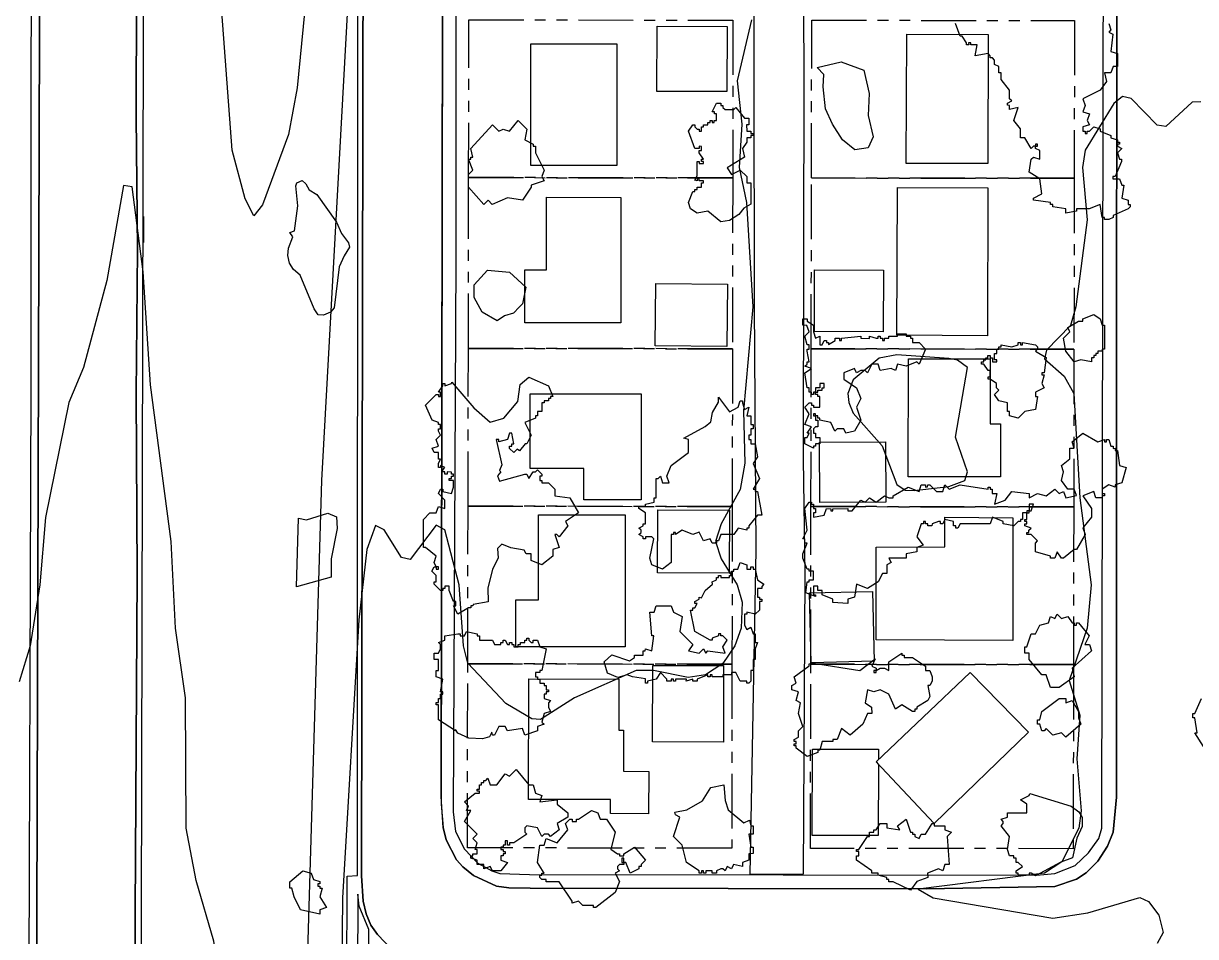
# Model space of a CAD drawing. Header units: metres. Extents: x -550 to 550, y -500 to 950.
# Drawn here: x 142.2 to 278.2, y -99.9 to 6 of the extents above; entities that cross this region are included whole.
import ezdxf

# ---------------------------------------------------------------- set-up
doc = ezdxf.new("R2010")
doc.units = ezdxf.units.M
doc.header["$LTSCALE"] = 2
doc.linetypes.add('PHANTOM', pattern=[6.35, 3.175, -0.635, 0.635, -0.635, 0.635, -0.635])
for name, color, linetype in [('SITE-BLDG-EXIST', 7, 'CONTINUOUS'), ('SITE-PROPERTY', 7, 'PHANTOM'), ('SITE-ROAD-CURB', 7, 'CONTINUOUS'), ('SITE-ROAD-GRAVEL', 32, 'CONTINUOUS'), ('SITE-ROAD-PAVED', 7, 'CONTINUOUS'), ('SITE-TREE-CANOPY', 94, 'CONTINUOUS'), ('TOPO-CONTOUR-MAJOR', 8, 'CONTINUOUS'), ('TOPO-CONTOUR-MINOR', 9, 'CONTINUOUS')]:
    doc.layers.add(name, color=color, linetype=linetype)

msp = doc.modelspace()

# ---------------------------------------------------------------- linework, layer by layer
at = {"layer": 'SITE-BLDG-EXIST'}
for points in [[(215.71, 5.62), (223.83, 5.59), (223.81, -1.95), (215.68, -1.93)], [(254.06, -10.3), (244.61, -10.27), (244.66, 4.7), (254.11, 4.67)], [(201.06, -10.52), (201.06, 3.6), (211.04, 3.6), (211.04, -10.52)], [(254.02, -30.24), (243.52, -30.2), (243.58, -13.05), (254.08, -13.09)], [(211.49, -28.77), (200.38, -28.77), (200.38, -22.6), (202.87, -22.6), (202.88, -14.2), (211.5, -14.21)], [(233.97, -22.62), (241.96, -22.64), (241.94, -29.79), (233.95, -29.77)], [(215.55, -24.2), (223.87, -24.28), (223.79, -31.5), (215.48, -31.41)], [(244.85, -46.6), (244.87, -32.91), (254.35, -32.92), (254.34, -40.45), (255.55, -40.45), (255.54, -46.62)], [(213.86, -36.97), (213.85, -49.25), (207.22, -49.25), (207.22, -45.64), (200.97, -45.63), (200.97, -36.97)], [(234.59, -49.58), (234.53, -42.6), (242.19, -42.54), (242.23, -49.52)], [(199.31, -66.31), (199.31, -60.87), (201.96, -60.87), (201.97, -50.99), (211.99, -50.99), (211.99, -66.32)], [(215.77, -57.74), (215.8, -50.44), (224.09, -50.46), (224.08, -57.77)], [(256.96, -51.35), (256.98, -65.58), (241.11, -65.51), (241.11, -54.74), (249.09, -54.72), (249.09, -51.29)], [(240.89, -67.97), (233.59, -68.16), (233.39, -60.06), (240.68, -59.88)], [(215.17, -77.34), (215.2, -68.46), (223.42, -68.48), (223.4, -77.35)], [(241.1, -79.63), (252.03, -69.3), (258.77, -76.22), (247.86, -86.8)], [(200.8, -84), (200.84, -70.03), (211.28, -70.04), (211.28, -75.95), (211.81, -75.95), (211.81, -80.71), (214.76, -80.75), (214.71, -85.67), (210.29, -85.62), (210.31, -84.01)], [(233.69, -88.17), (233.73, -78.17), (241.38, -78.19), (241.38, -79.37), (241.1, -79.63), (241.38, -79.94), (241.35, -88.19)]]:
    msp.add_lwpolyline(points, close=True, dxfattribs=at)
at = {"layer": 'SITE-PROPERTY'}
for points in [[(224.48, -11.96), (193.85, -11.91), (193.89, 6.38), (224.5, 6.33)], [(264.09, -12), (233.61, -11.96), (233.65, 6.33), (264.12, 6.29)], [(224.45, -31.76), (193.82, -31.71), (193.85, -11.91), (224.48, -11.96)], [(264.06, -31.81), (233.59, -31.76), (233.61, -11.96), (264.09, -12)], [(224.42, -50.05), (193.78, -50), (193.82, -31.71), (224.45, -31.76)], [(264.03, -50.09), (233.56, -50.05), (233.59, -31.76), (264.06, -31.81)], [(224.39, -68.32), (193.75, -68.27), (193.78, -50), (224.42, -50.05)], [(264.01, -68.37), (233.54, -68.33), (233.56, -50.05), (264.03, -50.09)], [(224.36, -89.66), (193.71, -89.61), (193.75, -68.27), (224.39, -68.32)], [(263.97, -89.71), (233.5, -89.67), (233.54, -68.33), (264.01, -68.37)]]:
    msp.add_lwpolyline(points, close=True, dxfattribs=at)
at = {"layer": 'SITE-ROAD-CURB'}
for points in [[(269.2, 80.07), (269.03, 57.28), (269, -83.74), (268.61, -87.8), (267.96, -89.41), (266.82, -91.15), (265.49, -92.51), (264.36, -93.25), (261.83, -94.11), (246.9, -94.37), (200.97, -94.29), (198.53, -94.25), (197.08, -94.06), (194.4, -92.8), (193.16, -91.8), (192.44, -91), (191.24, -88.67), (190.88, -87.26), (190.67, -83.64), (190.9, 54.11), (191.45, 200.08)], [(181.92, 193.55), (181.44, -92.86), (181.6, -95.79), (181.98, -97.25), (182.51, -98.58), (183.26, -99.64), (184.98, -101.45), (186.2, -102.32), (187.91, -102.98), (189.91, -103.47), (259.1, -103.58), (263.27, -103.9), (265.01, -104.29), (267.21, -105.11), (268.9, -106.02), (270.58, -106.7), (272.42, -107.11), (274.12, -107.23), (275.86, -106.93), (277.21, -106.49), (278.5, -105.77)], [(192.65, 88.71), (192.4, 63.44), (192.37, -21.34), (192.07, -85.43), (192.33, -87.73), (193.38, -89.75), (194.92, -91.37), (196.53, -92.26), (197.47, -92.58), (200.91, -92.71), (259.71, -92.77), (261.84, -92.6), (264.22, -91.66), (265.76, -90.2), (266.94, -88.53), (267.3, -87.33), (267.74, 161.93)], [(179.45, -215.85), (179.72, -105.43), (179.77, -92.89), (180.95, -92.82), (180.98, 13.67), (181.25, 83.65)], [(144.86, 76.85), (144.23, 56.82), (143.53, -174.85), (143.65, -230.46)], [(142.6, -236.16), (142.87, -160.59), (142.82, -114.47), (143.12, -36.24), (143.11, 0.69), (143.39, 53.12), (143.6, 64.63)]]:
    msp.add_lwpolyline(points, dxfattribs=at)
for points in [[(156.16, 38.64), (155.7, -166.1), (155.66, -258.67), (155.5, -262.54), (155.37, -278.72), (155.56, -312.59), (154.88, -278.79), (155.17, -179.77), (155.06, -154.24), (155.33, -136.36), (155.17, -97.06), (155.39, -57.87), (155.29, -36.99), (155.42, -20.27), (155.29, -4.81), (155.36, 23.11), (155.78, 66.32), (156.31, 78.62)], [(156.12, -19.42), (156.13, -16.44), (156.13, -18.45)], [(180.96, -104.12), (182.26, -104.11), (182.27, -99.08), (181.17, -96.38), (181, -94.99)]]:
    msp.add_lwpolyline(points, close=True, dxfattribs=at)
at = {"layer": 'SITE-ROAD-GRAVEL'}
msp.add_lwpolyline([(232.93, 67.05), (232.6, 16.56), (232.73, 1.12), (232.66, -44.54), (232.86, -57.83), (232.64, -92.68), (226.5, -92.69), (227.19, -55.07), (226.99, -26.68), (226.92, 27.38), (227.26, 51.02), (227.43, 80.59)], dxfattribs=at)
at = {"layer": 'SITE-ROAD-PAVED'}
for points in [[(143.65, -230.46), (143.53, -174.85), (144.23, 56.82), (144.86, 76.85), (145.78, 95.03), (147.51, 115.85), (151.82, 156.97), (153.58, 177.6), (155.01, 200.29), (156.6, 231.26), (156.31, 78.62), (155.78, 66.32), (155.36, 23.11), (155.29, -4.81), (155.42, -20.27), (155.29, -36.99), (155.39, -57.87), (155.17, -97.06), (155.33, -136.36), (155.06, -154.24), (155.17, -179.77), (154.88, -278.79)], [(191.45, 200.08), (190.9, 54.11), (190.68, -84.53), (190.88, -87.26), (191.24, -88.67), (192.44, -91), (193.16, -91.8), (194.4, -92.8), (197.08, -94.06), (198.53, -94.25), (200.97, -94.29), (246.9, -94.37), (261.83, -94.11), (264.36, -93.25), (265.49, -92.51), (266.82, -91.15), (267.96, -89.41), (268.61, -87.8), (269, -83.74), (269.03, 57.28), (269.2, 80.07)], [(278.5, -105.77), (277.21, -106.49), (275.86, -106.93), (274.12, -107.23), (272.42, -107.11), (270.58, -106.7), (268.9, -106.02), (267.21, -105.11), (265.01, -104.29), (263.27, -103.9), (259.1, -103.58), (189.91, -103.47), (187.91, -102.98), (186.2, -102.32), (184.98, -101.45), (183.26, -99.64), (182.51, -98.58), (181.98, -97.25), (181.6, -95.79), (181.44, -92.86), (181.92, 193.55)]]:
    msp.add_lwpolyline(points, dxfattribs=at)
at = {"layer": 'SITE-TREE-CANOPY'}
for points in [[(268.1, 5.96), (268.35, 5.22), (268.1, 4.96), (268.59, 4.71), (268.35, 2.71), (269.1, 2.46), (269.1, 0.97), (268.6, 0.95), (268.35, 0.21), (267.6, 0.21), (267.85, -0.79), (267.1, -1.79), (265.09, -2.79), (265.35, -3.54), (265.1, -4.29), (265.85, -4.54), (265.6, -5.29), (265.85, -5.79), (265.1, -6.04), (265.1, -6.54), (265.35, -6.54), (265.35, -6.79), (265.6, -6.79), (265.6, -6.54), (265.85, -6.54), (266.35, -6.04), (267.1, -6.28), (267.1, -6.54), (268.35, -7.04), (268.35, -7.29), (269.1, -7.54), (269.1, -7.79), (269.34, -7.79), (269.35, -8.05), (269.1, -8.04), (269.1, -8.29), (269.6, -8.54), (269.1, -9.03), (269.35, -9.79), (269.59, -9.79), (269.59, -10.04), (268.85, -11.79), (268.59, -11.79), (268.59, -12.04), (269.35, -12.04), (269.6, -12.78), (269.85, -12.78), (269.6, -14.29), (270.35, -14.54), (270.35, -15.04), (270.6, -15.04), (270.6, -15.29), (270.35, -15.54), (268.6, -16.29), (268.6, -16.54), (268.1, -16.79), (267.6, -16.79), (267.6, -16.54), (267.35, -16.54), (267.09, -15.04), (265.84, -15.54), (264.35, -15.54), (264.35, -15.79), (263.1, -16.04), (263.1, -15.53), (261.6, -15.29), (261.6, -15.04), (261.35, -15.04), (261.35, -14.79), (259.35, -14.54), (259.35, -14.3), (260.35, -13.78), (260.1, -12.04), (258.85, -11.29), (259.1, -9.79), (259.35, -9.53), (260.1, -9.79), (260.09, -8.79), (259.6, -8.54), (259.6, -8.29), (259.35, -8.29), (259.1, -8.54), (258.35, -7.29), (257.85, -7.29), (257.85, -6.28), (257.1, -5.29), (257.6, -3.79), (256.6, -4.04), (256.6, -3.54), (256.35, -3.53), (256.35, -3.29), (256.85, -3.03), (256.6, -2.79), (256.6, -1.79), (255.6, -0.54), (255.6, 0.21), (255.34, 0.22), (255.35, 0.96), (254.85, 1.21), (254.85, 1.71), (254.6, 1.96), (254.35, 1.96), (254.35, 2.21), (254.1, 2.46), (252.6, 2.21), (252.85, 3.46), (252.1, 3.46), (252.1, 3.71), (251.84, 3.71), (251.85, 3.46), (251.6, 3.46), (251.6, 3.71), (251.1, 4.46), (250.85, 4.46), (250.34, 5.96)], [(279.84, -79.04), (278.1, -76.29), (278.35, -76.29), (278.09, -74.54), (277.85, -74.54), (277.85, -74.04), (278.1, -74.04), (278.85, -72.29)]]:
    msp.add_lwpolyline(points, dxfattribs=at)
for points in [[(237.05, 1.5), (239.68, 0.54), (240.3, -2.18), (240.18, -4.72), (240.76, -7.19), (240.19, -8.46), (238.66, -8.68), (237.22, -7.55), (236.05, -5.71), (235.24, -3.94), (234.99, -1.41), (235.06, 0.05), (234.29, 0.85)], [(220.35, -10.29), (220.34, -10.04), (220.6, -10.04), (220.6, -10.29), (221.1, -10.29), (221.1, -10.04), (220.85, -10.04), (220.85, -9.79), (221.1, -9.79), (220.6, -9.04), (220.6, -8.78), (220.84, -8.78), (220.85, -8.3), (220.6, -8.29), (220.6, -8.54), (220.1, -8.54), (219.34, -6.54), (219.85, -5.79), (220.1, -5.79), (220.1, -6.04), (220.35, -6.29), (220.59, -6.29), (220.59, -6.54), (220.85, -6.54), (220.85, -6.04), (221.1, -6.04), (221.1, -5.79), (221.6, -5.79), (221.6, -5.54), (221.85, -5.54), (221.85, -5.29), (222.1, -5.29), (222.1, -5.54), (222.34, -5.54), (222.34, -5.29), (222.6, -5.29), (222.6, -4.54), (222.35, -4.54), (222.35, -4.29), (222.1, -4.29), (222.6, -3.29), (223.1, -3.29), (223.1, -3.54), (223.34, -3.54), (223.35, -3.79), (223.6, -4.04), (224.6, -4.04), (224.85, -3.8), (225.85, -5.04), (226.35, -5.04), (226.35, -5.79), (226.09, -5.79), (226.1, -6.54), (226.6, -6.54), (226.6, -6.79), (226.84, -6.79), (226.85, -7.03), (226.6, -7.03), (226.6, -7.29), (226.1, -7.29), (226.1, -7.79), (225.6, -8.53), (225.85, -9.54), (223.85, -10.79), (224.35, -11.54), (225.35, -11.04), (226.1, -11.79), (226.1, -12.54), (226.6, -12.54), (226.6, -14.99), (225.77, -15.45), (225.18, -16.19), (224.09, -16.9), (223.09, -17.06), (221.6, -15.79), (220.35, -16.04), (219.6, -15.54), (219.35, -14.79), (219.85, -13.54), (220.1, -13.54), (220.09, -13.29), (220.35, -13.29), (220.35, -13.04), (220.85, -13.04), (220.85, -12.54), (221.1, -12.54), (221.1, -12.29), (220.59, -12.29), (220.59, -12.04), (220.35, -12.04), (220.35, -12.29), (220.07, -12.2), (220.34, -11.73)], [(200.35, -7.53), (201.35, -8.04), (201.35, -8.29), (201.6, -8.29), (201.6, -9.04), (202.6, -11.04), (202.35, -11.79), (202.6, -12.29), (201.1, -12.79), (201.1, -13.04), (200.1, -14.54), (198.35, -14.28), (196.59, -15.04), (196.1, -14.54), (195.6, -15.04), (193.85, -13.04), (193.85, -11.54), (194.35, -11.04), (193.85, -9.78), (194.1, -9.78), (194.1, -9.54), (194.35, -9.54), (194.1, -8.54), (196.6, -5.79), (197.35, -6.54), (197.85, -6.29), (198.6, -6.54), (199.6, -5.29), (200.59, -6.29)], [(259.85, -8.29), (259.85, -8.04), (259.6, -8.04), (259.6, -8.29)], [(173.1, -18.29), (173.66, -18.07), (174.02, -15.19), (173.8, -12.87), (173.91, -12.51), (174.53, -12.27), (174.97, -12.63), (175.37, -13.35), (176.23, -13.86), (178.51, -17.07), (179.12, -18.41), (179.9, -19.48), (180.04, -19.99), (179.4, -20.97), (178.85, -22.25), (178.27, -27.03), (177.82, -27.52), (177, -27.85), (176.39, -27.82), (175.95, -27.11), (174.31, -23.23), (173.53, -22.55), (173.07, -21.82), (172.89, -20.95), (172.94, -20.08), (173.44, -18.8)], [(199.7, -26.92), (199.06, -27.63), (198.02, -27.94), (197.17, -28.52), (195.41, -27.53), (194.49, -25.83), (194.49, -24.35), (196.04, -22.65), (198.59, -22.86), (200.5, -24.62), (200.08, -26.53)], [(234.1, -39.79), (234.1, -40.04), (234.34, -40.04), (234.35, -40.79), (234.1, -40.79), (233.84, -41.04), (233.85, -41.54), (234.1, -41.54), (234.1, -42.04), (234.59, -42.04), (234.6, -42.78), (234.1, -42.78), (234.09, -43.04), (233.85, -43.04), (233.85, -43.28), (232.85, -42.79), (232.85, -42.04), (233.1, -42.04), (233.35, -41.54), (233.1, -41.54), (233.6, -40.79), (232.85, -40.54), (233.35, -39.29), (232.85, -38.54), (233.35, -38.04), (233.6, -38.04), (233.6, -38.29), (233.85, -38.29), (233.85, -38.53), (234.6, -38.54), (234.6, -37.29), (234.35, -37.29), (234.35, -37.04), (234.1, -37.04), (234.1, -36.79), (233.85, -36.79), (233.85, -37.04), (233.6, -37.04), (233.6, -36.79), (233.34, -36.79), (233.35, -36.29), (233.1, -36.29), (232.85, -34.54), (233.6, -34.04), (232.85, -33.79), (233.1, -33.54), (233.1, -33.29), (233.35, -33.29), (233.1, -32.04), (233.1, -31.79), (233.35, -31.79), (233.34, -31.29), (233.1, -31.29), (232.85, -30.29), (233.35, -29.79), (233.09, -29.05), (232.6, -29.04), (232.6, -28.29), (233.1, -28.29), (233.1, -28.54), (233.85, -29.04), (233.84, -29.79), (234.1, -30.54), (234.6, -30.29), (234.59, -31.29), (234.85, -31.29), (235.1, -30.79), (235.35, -30.79), (235.35, -31.04), (235.6, -31.04), (235.6, -31.28), (236.35, -30.78), (236.35, -30.54), (236.85, -30.54), (236.85, -30.79), (237.1, -30.79), (237.1, -30.54), (239.35, -30.29), (239.35, -30.54), (240.35, -30.55), (240.35, -30.29), (241.1, -30.53), (241.35, -30.54), (241.34, -30.29), (241.6, -30.29), (241.6, -30.54), (241.85, -30.54), (241.85, -30.79), (242.1, -30.79), (242.1, -30.54), (242.6, -30.54), (242.59, -30.29), (243.6, -30.29), (243.6, -30.04), (244.6, -30.04), (244.6, -30.29), (245.09, -30.3), (245.09, -30.54), (245.35, -30.54), (245.35, -31.04), (246.1, -31.04), (246.85, -31.79), (246.09, -33.54), (245.85, -33.29), (244.6, -33.79), (243.59, -33.54), (243.35, -34.29), (242.85, -34.04), (241.6, -34.28), (241.35, -33.54), (240.6, -33.54), (240.1, -34.54), (239.85, -34.29), (239.34, -34.29), (238.85, -34.54), (238.6, -34.04), (237.35, -34.53), (237.35, -35.29), (238.85, -36.29), (239.35, -37.54), (238.85, -38.54), (239.34, -40.04), (238.6, -41.29), (237.6, -41.54), (237.35, -41.04), (236.6, -41.04), (236.34, -41.29), (235.85, -40.29), (234.6, -40.04), (234.6, -39.79), (234.34, -39.79), (234.35, -39.54), (234.1, -39.54)], [(267.35, -29.04), (267.6, -29.04), (267.6, -31.79), (267.35, -31.79), (267.35, -32.04), (266.85, -32.04), (266.85, -32.29), (266.6, -32.29), (266.6, -32.54), (266.35, -32.54), (266.35, -32.79), (266.1, -32.79), (266.1, -33.29), (264.85, -33.03), (264.09, -33.29), (263.1, -32.04), (262.85, -30.54), (263.6, -29.78), (263.35, -29.3), (264.6, -28.54), (265.1, -28.54), (265.1, -28.28), (266.35, -27.79), (267.1, -28.29)], [(259.85, -31.54), (259.85, -31.79), (259.59, -32.04), (260.85, -32.78), (260.6, -34.54), (260.35, -34.54), (260.35, -34.79), (260.6, -34.79), (260.35, -35.79), (260.6, -36.29), (259.6, -36.79), (259.59, -37.29), (259.85, -37.29), (259.6, -38.79), (258.35, -39.04), (257.6, -39.79), (256.6, -39.54), (256.6, -39.04), (256.35, -39.04), (256.35, -38.04), (255.35, -37.79), (254.85, -37.04), (255.35, -36.54), (255.09, -36.29), (255.09, -35.79), (254.35, -35.29), (254.1, -35.29), (254.1, -35.03), (254.34, -35.03), (254.35, -34.29), (254.1, -34.29), (253.59, -33.54), (253.35, -33.54), (253.35, -33.29), (253.6, -33.29), (253.6, -33.04), (253.85, -33.04), (253.85, -32.79), (254.09, -32.79), (254.09, -32.54), (254.35, -32.54), (254.35, -32.79), (254.6, -32.79), (254.6, -33.29), (255.1, -33.29), (255.1, -33.04), (254.85, -33.04), (254.85, -32.29), (255.1, -32.29), (255.1, -31.79), (255.35, -31.79), (255.35, -31.54), (255.6, -31.54), (255.6, -31.29), (256.85, -31.54), (257.6, -31.29), (257.6, -31.05), (257.85, -31.03), (257.85, -31.29), (258.1, -31.29), (258.1, -31.03), (259.6, -31.29)], [(189.85, -56.54), (190.1, -55.79), (188.85, -54.78), (188.6, -54.78), (188.6, -51.54), (189.35, -50.79), (190.09, -50.79), (190.35, -50.04), (191.1, -50.29), (191.1, -49.29), (190.35, -48.54), (190.6, -48.03), (190.85, -48.04), (190.85, -48.29), (191.85, -48.54), (192.1, -47.79), (192.1, -47.04), (191.6, -47.03), (191.6, -46.79), (191.85, -46.79), (191.85, -46.53), (192.09, -46.54), (192.09, -46.29), (191.85, -46.29), (191.85, -46.05), (191.35, -46.04), (191.35, -46.29), (191.1, -46.29), (191.1, -46.04), (190.85, -46.04), (190.85, -45.79), (191.1, -45.54), (190.6, -45.29), (190.6, -45.54), (190.35, -45.54), (190.35, -45.04), (190.59, -44.54), (190.35, -44.54), (190.35, -43.79), (189.85, -43.78), (189.6, -43.29), (190.35, -43.04), (190.1, -42.29), (190.6, -41.79), (190.35, -41.29), (190.35, -41.04), (190.6, -41.04), (190.6, -40.54), (190.35, -40.54), (190.35, -40.29), (189.6, -40.04), (188.85, -38.29), (190.1, -37.04), (190.35, -37.04), (190.35, -37.29), (190.6, -37.29), (190.6, -36.79), (190.34, -36.79), (190.85, -36.04), (190.85, -35.79), (191.1, -35.79), (191.1, -36.04), (191.85, -35.79), (191.9, -35.62), (194.44, -38.61), (196.35, -40.28), (197.95, -39.8), (199.55, -37.88), (199.81, -35.91), (200.85, -35.04), (203.1, -36.04), (203.6, -37.29), (203.35, -37.29), (203.35, -37.54), (203.1, -37.54), (203.1, -37.79), (202.6, -37.79), (202.6, -38.04), (202.34, -38.04), (202.35, -39.04), (201.84, -39.04), (201.85, -39.54), (201.6, -39.54), (201.6, -39.8), (200.35, -40.29), (201.1, -41.79), (200.6, -42.79), (200.4, -42.79), (199.73, -43.59), (199.48, -43.41), (199.1, -43.79), (198.59, -43.3), (198.6, -43.04), (198.85, -43.04), (198.85, -42.79), (199.1, -42.78), (198.86, -41.54), (198.6, -41.54), (198.35, -42.29), (197.35, -42.54), (197.35, -42.29), (197.05, -42.29), (197.71, -45.22), (197.43, -45.87), (197.6, -46.04), (197.18, -46.47), (197.42, -47.12), (200.35, -46.29), (200.6, -46.29), (200.84, -46.79), (201.35, -46.04), (201.6, -46.04), (201.85, -45.79), (202.35, -46.29), (202.35, -46.54), (202.09, -46.54), (202.09, -47.04), (202.35, -47.04), (202.35, -47.29), (203.1, -47.29), (203.85, -48.04), (203.85, -48.79), (205.6, -49.04), (206.6, -50.79), (205.1, -51.79), (205.35, -52.29), (204.35, -53.54), (204.09, -53.29), (203.85, -53.29), (204.35, -54.79), (203.6, -55.04), (203.6, -55.79), (202.35, -56.79), (201.1, -56.29), (201.1, -55.53), (200.51, -55.54), (200.3, -55.12), (198.74, -54.83), (197.68, -54.41), (197.19, -54.91), (197.26, -56.04), (196.62, -57.31), (196.06, -59.51), (196.12, -61.11), (194.38, -61.41), (194.35, -61.54), (194.1, -61.54), (194.1, -61.79), (193.84, -61.79), (192.6, -62.54), (192.1, -61.54), (192.35, -61.54), (192.35, -61.04), (192.1, -61.04), (191.6, -59.79), (191.6, -59.29), (191.1, -59.29), (191.09, -59.54), (190.85, -59.54), (190.85, -59.79), (190.6, -59.79), (189.85, -59.04), (189.85, -58.79), (190.1, -58.79), (190.1, -58.03), (189.59, -57.54), (189.85, -57.04), (190.1, -57.04)], [(234.35, -36.79), (234.35, -36.54), (234.85, -36.54), (234.85, -36.29), (235.1, -36.29), (235.09, -35.79), (234.6, -35.79), (234.6, -36.29), (234.1, -36.29), (234.1, -36.79)], [(225.6, -38.03), (225.85, -38.79), (226.35, -38.54), (226.1, -39.54), (226.6, -39.54), (226.6, -40.54), (226.85, -40.54), (226.85, -41.04), (226.6, -41.04), (226.6, -41.78), (226.35, -41.78), (226.35, -42.29), (226.6, -42.29), (226.59, -42.79), (227.1, -42.79), (227.34, -44.29), (226.84, -45.04), (227.6, -46.79), (226.85, -48.04), (227.1, -48.04), (227.1, -48.29), (227.35, -48.29), (227.85, -51.04), (227.35, -51.04), (226.35, -52.29), (226.35, -52.54), (226.1, -52.54), (226.1, -52.79), (225.1, -52.54), (224.6, -53.3), (223.1, -53.29), (222.84, -54.04), (222.6, -54.04), (222.6, -54.29), (222.1, -54.29), (221.85, -53.79), (221.1, -54.04), (220.6, -53.03), (219.85, -53.29), (218.6, -52.79), (217.85, -53.29), (217.85, -53.04), (217.6, -53.04), (217.6, -53.29), (217.35, -53.29), (217.35, -56.55), (216.34, -57.29), (215.09, -56.79), (214.85, -56.04), (215.34, -53.8), (215.1, -53.54), (214.35, -53.54), (214.35, -53.79), (214.09, -53.79), (214.09, -53.54), (213.6, -53.29), (213.85, -53.04), (213.85, -52.79), (213.6, -52.54), (214.1, -52.29), (214.1, -52.04), (214.35, -52.04), (214.35, -50.79), (213.6, -50.29), (213.6, -50.04), (214.35, -50.05), (214.35, -49.79), (215.35, -49.53), (215.35, -49.05), (215.6, -49.03), (215.6, -46.79), (215.85, -46.79), (216.1, -46.54), (216.35, -47.29), (217.09, -47.29), (216.85, -46.54), (217.35, -45.29), (219.35, -43.79), (219.35, -42.29), (218.8, -42.11), (221.27, -40.77), (221.95, -40.24), (222.12, -39.16), (222.84, -37.94), (222.84, -37.37), (224.1, -39.05), (225.1, -38.53), (225.34, -37.79), (225.6, -37.79)], [(234.1, -39.29), (233.85, -39.29), (233.85, -39.54), (234.1, -39.54)], [(258.1, -50.79), (258.09, -51.54), (257.85, -51.54), (257.85, -51.79), (257.6, -51.79), (257.1, -52.29), (255.85, -52.04), (255.85, -51.79), (254.6, -51.29), (254.35, -52.04), (250.85, -52.04), (250.6, -52.54), (250.35, -52.54), (250.35, -52.29), (250.09, -52.29), (250.1, -51.79), (249.1, -51.54), (248.85, -52.04), (248.6, -52.04), (248.6, -51.79), (248.35, -51.79), (247.6, -52.05), (247.59, -52.29), (247.1, -52.29), (247.1, -52.04), (246.85, -52.04), (246.85, -51.79), (246.6, -51.79), (246.6, -52.04), (246.35, -52.04), (245.84, -53.54), (246.59, -54.54), (245.85, -54.79), (245.85, -55.29), (244.6, -55.53), (244.6, -56.03), (242.6, -56.04), (242.85, -56.54), (242.35, -56.79), (242.35, -57.79), (241.85, -57.79), (241.35, -58.79), (240.1, -59.54), (238.85, -59.04), (238.6, -60.54), (237.85, -60.79), (237.85, -61.29), (236.09, -61.17), (236.09, -60.78), (234.85, -60.29), (234.85, -59.79), (234.35, -59.79), (234.35, -59.29), (233.85, -59.29), (233.85, -60.29), (234.1, -60.29), (234.1, -60.49), (232.95, -60.06), (233.1, -58.79), (233.34, -58.79), (233.34, -58.53), (233.85, -58.54), (233.84, -57.55), (233.35, -57.54), (233.35, -57.29), (233.1, -57.29), (232.6, -56.04), (232.6, -55.54), (233.1, -54.28), (232.84, -54.28), (232.85, -53.8), (232.6, -53.79), (233.1, -52.79), (232.85, -50.29), (233.35, -49.54), (233.6, -49.54), (233.59, -49.79), (233.85, -49.79), (233.85, -50.29), (234.1, -50.29), (234.1, -50.79), (233.85, -50.79), (233.85, -51.29), (235.1, -51.04), (235.35, -50.29), (235.85, -50.3), (235.85, -50.54), (236.1, -50.54), (236.1, -50.3), (237.85, -50.29), (237.85, -50.54), (238.35, -50.54), (239.35, -49.29), (239.85, -49.54), (240.34, -49.04), (241.1, -49.55), (242.1, -48.79), (242.6, -49.04), (243.1, -49.04), (243.1, -48.79), (244.85, -47.79), (246.1, -48.29), (246.35, -47.54), (246.85, -47.54), (246.85, -47.8), (247.09, -47.78), (247.1, -47.54), (247.35, -47.54), (248.1, -48.29), (248.85, -48.29), (249.1, -47.54), (249.59, -48.04), (250.85, -47.54), (254.1, -48.04), (254.1, -47.79), (254.35, -47.79), (254.35, -48.04), (254.59, -48.04), (254.59, -48.54), (255.1, -48.54), (254.85, -49.79), (256.1, -49.29), (256.85, -48.29), (258.85, -48.54), (258.85, -49.04), (259.85, -48.53), (260.85, -48.79), (261.85, -48.04), (262.35, -48.54), (262.85, -48.29), (263.1, -49.04), (264.35, -48.78), (264.1, -48.04), (263.35, -48.04), (262.6, -47.04), (262.85, -46.04), (262.6, -45.29), (263.6, -44.53), (263.6, -43.29), (264.1, -43.29), (263.85, -42.54), (265.1, -41.54), (266.85, -42.54), (267.6, -42.29), (267.6, -42.54), (267.85, -42.54), (267.85, -42.29), (268.1, -42.29), (268.34, -43.04), (268.6, -43.04), (268.6, -43.3), (268.85, -43.28), (268.85, -43.54), (269.1, -43.54), (269.35, -45.29), (270.1, -45.54), (269.6, -47.29), (268.84, -47.54), (268.84, -47.79), (268.1, -47.54), (267.35, -48.04), (267.35, -48.54), (267.6, -48.54), (267.6, -48.79), (267.35, -48.79), (267.35, -49.04), (266.6, -49.04), (266.35, -48.29), (265.1, -48.79), (266.1, -50.29), (266.1, -51.29), (265.1, -52.53), (265.35, -53.29), (264.35, -55.04), (264.09, -55.04), (262.85, -56.04), (262.6, -56.04), (262.1, -55.29), (261.85, -56.03), (261.35, -56.04), (261.35, -55.79), (259.6, -55.29), (259.6, -54.29), (259.85, -54.04), (259.1, -53.29), (258.6, -53.29), (258.6, -53.04), (258.84, -53.04), (258.84, -52.79), (259.1, -52.54), (258.35, -52.29), (258.35, -52.04), (258.6, -52.04), (258.6, -51.79), (258.35, -51.79), (258.35, -51.54), (258.6, -51.54), (258.59, -50.79)], [(259.1, -50.54), (259.35, -49.79), (258.85, -49.79), (258.85, -50.54)], [(178.59, -52.58), (177.9, -56.12), (177.91, -58.25), (173.88, -59.34), (174.11, -51.38), (175.05, -51.6), (177.52, -50.81), (178.53, -51.23)], [(258.85, -50.79), (258.85, -50.54), (258.59, -50.54), (258.59, -50.79)], [(190.1, -57.29), (190.35, -57.29), (190.35, -57.04), (190.1, -57.04)], [(211.16, -69.87), (209.94, -69.35), (209.58, -68.04), (210.46, -67.25), (212.49, -67.95), (213.1, -67.54), (213.1, -67.29), (214.1, -67.29), (214.1, -66.79), (214.34, -66.79), (214.35, -66.54), (215.1, -66.79), (215.34, -65.04), (215.1, -65.04), (214.85, -62.29), (215.35, -62.29), (215.59, -61.54), (217.35, -61.54), (217.6, -62.29), (218.6, -62.79), (218.35, -64.54), (219.84, -66.04), (219.34, -66.79), (220.59, -67.04), (221.1, -66.54), (221.35, -67.04), (221.6, -66.78), (223.6, -67.04), (223.35, -66.29), (223.85, -65.54), (223.35, -65.04), (223.1, -65.04), (223.1, -64.8), (222.84, -64.79), (222.84, -65.04), (222.1, -65.29), (222.1, -65.54), (221.85, -65.54), (220.1, -64.54), (219.6, -62.04), (219.85, -62.04), (219.85, -61.79), (220.1, -61.79), (220.35, -61.29), (220.1, -61.29), (220.1, -61.04), (220.6, -60.79), (220.6, -60.54), (220.85, -60.63), (221.3, -59.77), (222.14, -59.04), (222.1, -58.79), (222.6, -58.54), (222.6, -58.29), (222.85, -58.29), (222.85, -58.04), (223.1, -58.04), (223.1, -58.29), (224.1, -58.29), (224.1, -58.04), (224.35, -58.04), (224.35, -57.54), (224.6, -57.54), (224.6, -57.29), (225.09, -57.29), (225.35, -56.54), (226.1, -56.79), (226.1, -57.29), (226.6, -57.29), (226.6, -57.04), (226.85, -57.04), (226.85, -57.29), (227.1, -57.29), (227.35, -58.54), (228.1, -59.04), (227.85, -59.3), (227.84, -59.54), (227.35, -59.54), (227.34, -60.54), (227.6, -60.54), (227.6, -60.79), (227.85, -60.79), (227.85, -61.04), (227.6, -61.04), (227.6, -62.04), (227.1, -62.54), (226.1, -62.29), (226.1, -62.54), (225.85, -62.54), (225.84, -63.79), (226.1, -64.29), (226.6, -64.04), (226.85, -64.79), (227.1, -64.79), (227.1, -65.79), (227.35, -65.79), (227.1, -66.54), (227.1, -67.79), (226.85, -67.79), (226.85, -69.04), (226.6, -69.04), (226.59, -70.29), (226.35, -70.54), (226.1, -70.54), (226.1, -70.29), (225.34, -70.29), (224.85, -69.29), (224.35, -69.29), (224.35, -69.54), (223.34, -69.55), (223.35, -69.79), (222.1, -69.79), (222.09, -69.54), (221.85, -69.54), (221.85, -69.79), (221.6, -69.79), (221.6, -69.54), (220.35, -70.04), (220.34, -70.29), (219.85, -70.29), (219.85, -70.04), (219.09, -70.29), (219.1, -70.04), (217.85, -70.04), (217.84, -70.29), (217.6, -70.29), (217.6, -70.04), (217.35, -70.04), (217.35, -70.29), (216.85, -70.29), (216.85, -70.04), (216.1, -69.29), (215.6, -70.04), (214.6, -70.29), (214.6, -70.54), (214.35, -70.54), (214.35, -70.03), (212.85, -69.79), (212.24, -69.54)], [(262.6, -63.04), (263.35, -62.79), (263.85, -63.53), (264.1, -63.53), (264.1, -63.79), (264.35, -63.79), (264.35, -63.53), (264.6, -63.54), (265.84, -65.04), (265.34, -66.04), (265.85, -66.04), (266.1, -66.79), (263.85, -68.78), (264.1, -69.79), (262.35, -71.04), (261.35, -71.04), (260.85, -69.54), (260.35, -69.54), (258.85, -67.79), (258.85, -67.04), (258.35, -67.04), (258.35, -66.29), (258.6, -66.29), (259.1, -64.79), (259.59, -64.79), (260.09, -63.79), (261.1, -63.54), (261.35, -62.79), (261.84, -63.04), (262.1, -62.54)], [(192.34, -76.04), (190.34, -74.79), (190.35, -73.04), (190.09, -73.04), (190.09, -72.78), (190.35, -72.78), (190.35, -72.3), (190.6, -72.28), (190.59, -71.79), (190.85, -71.8), (190.85, -71.54), (190.59, -71.54), (190.85, -70.04), (190.1, -69.79), (190.1, -69.04), (190.35, -69.04), (190.35, -67.79), (189.85, -67.79), (189.85, -67.04), (190.35, -67.04), (190.6, -66.54), (190.59, -66.04), (190.35, -65.79), (191.1, -65.54), (191.09, -65.04), (192.6, -64.79), (192.85, -64.79), (192.85, -65.03), (193.35, -65.04), (193.6, -64.54), (194.85, -64.79), (194.84, -65.04), (195.1, -65.04), (195.1, -65.54), (196.6, -65.54), (196.85, -66.04), (197.6, -66.04), (197.6, -65.79), (197.85, -65.79), (197.85, -65.54), (198.1, -65.54), (198.35, -66.04), (198.6, -66.04), (198.6, -65.79), (198.85, -65.79), (198.85, -66.04), (199.1, -66.04), (199.1, -66.29), (199.6, -66.29), (199.6, -66.04), (199.85, -66.04), (199.85, -65.79), (200.35, -65.79), (200.35, -65.54), (200.6, -65.55), (200.6, -65.29), (200.85, -65.29), (200.85, -65.53), (201.1, -65.79), (201.35, -65.79), (201.35, -65.53), (201.85, -65.54), (202.1, -66.29), (202.85, -66.54), (202.35, -69.04), (202.09, -69.04), (202.1, -69.28), (201.6, -69.3), (201.59, -69.78), (201.85, -69.78), (201.85, -70.04), (202.1, -70.04), (202.1, -70.54), (202.6, -70.54), (202.6, -70.79), (202.85, -70.79), (202.85, -71.29), (203.1, -71.29), (203.1, -71.54), (202.85, -71.54), (202.85, -71.79), (202.6, -71.79), (202.6, -72.29), (203.35, -72.53), (203.1, -72.79), (203.1, -73.29), (203.35, -73.79), (202.6, -74.04), (202.35, -75.04), (202.6, -75.29), (201.85, -75.54), (201.85, -76.04), (200.35, -76.54), (200.1, -75.79), (198.35, -76.04), (198.1, -75.54), (197.35, -75.54), (196.85, -76.54), (196.6, -76.54), (196.54, -76.19), (196.28, -76.75), (195.45, -76.96), (193.87, -76.9), (192.58, -76.3), (192.34, -75.91)], [(241.6, -68.79), (242.1, -68.79), (242.59, -69.04), (242.6, -68.03), (244.1, -67.04), (244.1, -67.29), (244.35, -67.29), (244.35, -67.54), (245.35, -67.54), (246.85, -68.54), (246.85, -69.04), (247.35, -69.04), (247.6, -69.79), (247.6, -70.29), (247.35, -70.79), (247.1, -70.79), (247.35, -72.05), (247.1, -72.53), (245.85, -73.29), (245.85, -73.55), (245.59, -73.54), (245.6, -73.79), (245.35, -73.79), (244.1, -73.04), (243.35, -73.54), (242.6, -71.79), (241.59, -71.29), (240.85, -71.54), (240.1, -71.29), (239.85, -72.79), (240.59, -73.29), (240.6, -74.04), (240.1, -74.04), (239.59, -75.29), (238.1, -76.54), (237.1, -75.79), (236.6, -77.04), (236.1, -77.04), (236.09, -77.29), (234.84, -77.29), (234.6, -78.29), (234.35, -78.29), (234.34, -78.54), (233.1, -79.04), (231.85, -78.04), (231.85, -77.79), (231.6, -77.79), (231.6, -77.54), (231.85, -77.54), (231.85, -77.29), (231.6, -77.29), (231.6, -77.04), (232.1, -76.79), (232.1, -76.04), (232.6, -75.54), (232.1, -74.04), (232.35, -72.79), (231.85, -72.54), (232.1, -71.54), (231.35, -71.29), (231.35, -70.79), (231.85, -70.54), (231.6, -69.79), (233.35, -68.53), (233.35, -68.29), (233.85, -68.19), (239.22, -69.04), (241.02, -67.7), (240.6, -68.54), (241.1, -68.79), (241.1, -69.05)], [(240.85, -69.04), (240.85, -69.29), (241.1, -69.29), (241.1, -69.05)], [(263.1, -72.79), (263.85, -72.54), (264.6, -73.79), (264.6, -74.54), (264.85, -75.29), (263.1, -76.79), (262.6, -76.29), (261.6, -76.54), (260.85, -75.79), (260.6, -76.04), (260.35, -76.04), (260.09, -75.29), (259.85, -75.29), (259.85, -74.79), (260.09, -74.79), (260.35, -73.79), (262.35, -72.29), (263.1, -72.29)], [(200.85, -82.29), (201.35, -82.29), (201.6, -83.29), (202.35, -83.53), (202.1, -84.29), (204.1, -84.04), (204.1, -84.54), (205.35, -85.54), (205.35, -86.04), (204.1, -86.78), (204.35, -87.54), (203.35, -88.29), (203.1, -88.04), (202.6, -88.04), (202.35, -88.3), (201.85, -87.29), (200.6, -87.04), (200.35, -87.29), (200.35, -87.79), (200.6, -88.04), (199.1, -89.04), (198.6, -89.04), (198.6, -89.29), (198.35, -89.29), (198.35, -88.79), (198.1, -88.79), (198.1, -89.29), (197.85, -89.29), (197.85, -89.54), (197.59, -89.54), (197.6, -89.79), (197.85, -89.79), (197.85, -90.04), (198.1, -90.04), (198.1, -90.29), (197.85, -90.29), (197.85, -90.54), (197.6, -90.54), (197.6, -91.04), (198.35, -91.29), (197.6, -92.29), (196.6, -92.29), (196.35, -91.79), (195.6, -92.04), (195.6, -91.53), (194.85, -91.54), (194.85, -91.04), (194.1, -90.79), (194.1, -90.54), (194.35, -90.54), (194.35, -90.29), (194.85, -90.29), (194.85, -89.79), (194.6, -89.79), (194.85, -89.04), (194.34, -88.54), (194.85, -88.04), (193.35, -86.54), (194.1, -85.29), (193.6, -85.29), (193.85, -84.79), (193.35, -84.29), (194.6, -83.29), (195.1, -83.29), (195.1, -83.04), (194.85, -83.04), (194.85, -82.79), (195.1, -82.79), (195.1, -82.29), (195.35, -82.29), (195.35, -82.03), (195.6, -82.04), (195.6, -81.79), (195.85, -81.79), (196.09, -81.54), (196.35, -82.29), (197.1, -82.29), (198.1, -81.04), (198.6, -81.29), (199.35, -80.54)], [(225.78, -86.7), (226.44, -86.42), (226.59, -87.04), (226.85, -87.04), (226.85, -88.04), (226.35, -88.04), (226.6, -89.54), (226.84, -89.54), (226.85, -90.28), (226.34, -90.29), (226.35, -91.04), (225.6, -91.29), (225.6, -91.78), (224.59, -91.54), (224.35, -92.04), (223.85, -91.79), (223.6, -92.29), (223.35, -92.04), (223.1, -92.04), (222.6, -92.29), (222.6, -92.54), (222.1, -92.54), (222.1, -92.29), (221.35, -92.29), (221.35, -92.54), (221.1, -92.54), (221.1, -92.29), (220.85, -92.29), (220.85, -92.53), (220.6, -92.53), (220.6, -92.29), (219.1, -91.29), (218.6, -89.29), (217.6, -88.29), (218.34, -86.04), (217.85, -85.79), (217.78, -85.48), (219.15, -85.19), (220.99, -84.15), (221.94, -82.62), (223.46, -82.3), (223.62, -84.14), (223.94, -85.19)], [(262.55, -91.28), (259.61, -92.85), (259.1, -92.54), (258.85, -92.54), (258.85, -92.79), (258.6, -92.79), (257.6, -92.79), (257.6, -92.54), (257.35, -92.54), (257.35, -92.29), (258.1, -91.79), (257.59, -91.29), (257.35, -91.29), (257.35, -90.79), (257.1, -90.79), (257.1, -90.55), (256.6, -90.54), (256.35, -89.79), (256.59, -88.29), (255.6, -87.04), (255.84, -86.79), (255.85, -86.54), (255.6, -86.29), (256.34, -86.04), (256.35, -85.54), (258.6, -85.54), (258.6, -84.54), (257.85, -84.04), (258.85, -83.54), (258.93, -83.32), (263.73, -84.78), (264.64, -85.43), (265, -86.09), (265.02, -87.13), (264.4, -88.5), (263.88, -90.78)], [(211.85, -91.54), (211.35, -91.54), (211.1, -91.79), (211.1, -92.04), (211.35, -92.29), (210.85, -92.54), (211.35, -93.53), (210.85, -94.79), (208.6, -96.53), (208.34, -96.53), (208.34, -96.29), (207.09, -96.29), (206.6, -95.79), (205.85, -96.04), (205.85, -95.79), (204.35, -93.54), (202.85, -93.54), (202.85, -93.29), (202.35, -93.29), (202.1, -93.04), (202.1, -92.79), (202.34, -92.79), (202.35, -92.54), (202.6, -92.54), (201.85, -91.29), (202.1, -89.29), (202.6, -89.29), (202.85, -88.54), (204.1, -89.04), (205.35, -87.54), (205.1, -86.79), (205.6, -86.29), (205.85, -86.29), (205.85, -86.54), (206.35, -86.54), (206.35, -86.29), (206.59, -86.29), (208.1, -85.29), (208.85, -85.54), (209.09, -86.29), (209.85, -86.29), (210.85, -87.79), (210.35, -89.78), (211.1, -90.29), (211.35, -90.29), (211.35, -90.54), (211.85, -90.54), (211.85, -90.29), (213.1, -89.54), (214.35, -91.04), (213.85, -91.54), (213.85, -91.79), (213.6, -91.79), (213.6, -92.04), (212.6, -92.54), (212.09, -91.29), (211.85, -91.29)], [(245.1, -87.79), (245.34, -87.79), (245.34, -88.04), (245.6, -88.04), (245.6, -88.29), (246.1, -88.54), (246.35, -88.04), (246.85, -88.04), (247.6, -86.78), (247.85, -86.78), (247.85, -87.04), (249.1, -87.04), (249.1, -87.54), (249.85, -87.79), (249.35, -88.29), (249.6, -91.54), (249.1, -91.54), (248.85, -92.29), (248.35, -92.04), (247.09, -92.53), (247.1, -93.04), (245.85, -93.53), (245.1, -94.53), (243.1, -93.54), (242.6, -93.54), (242.6, -93.29), (242.35, -93.29), (242.35, -93.04), (241.35, -92.79), (241.35, -92.54), (240.6, -92.54), (240.6, -92.29), (238.84, -91.04), (238.85, -90.54), (239.1, -90.54), (239.1, -90.04), (238.85, -90.04), (238.85, -89.79), (239.1, -89.79), (240.1, -88.29), (240.35, -88.29), (240.34, -87.79), (240.85, -87.79), (240.85, -87.54), (241.1, -87.54), (241.6, -86.79), (242.35, -86.79), (242.35, -87.29), (243.85, -87.54), (243.6, -87.04), (244.6, -86.29)], [(211.85, -90.79), (211.6, -90.79), (211.6, -91.29), (211.85, -91.29)], [(176.34, -94.04), (176.6, -94.04), (176.6, -94.29), (176.85, -94.29), (176.6, -95.29), (177.35, -96.54), (176.6, -96.79), (176.6, -97.29), (174.35, -96.79), (173.6, -95.29), (173.35, -94.29), (173.1, -94.29), (173.1, -93.54), (174.6, -92.29), (175.6, -92.54), (175.85, -93.29), (176.6, -93.53), (176.6, -93.79), (176.35, -93.79)]]:
    msp.add_lwpolyline(points, close=True, dxfattribs=at)
at = {"layer": 'TOPO-CONTOUR-MAJOR'}
for points in [[(180.11, 13.42), (176.77, -47.03), (173.86, -145.78)], [(165.68, -199.18), (164.64, -190.12), (163.28, -182.05), (163.91, -170.97), (163.2, -142.76), (162.27, -133.69), (164.71, -103.46), (164.29, -100.44), (162.23, -93.38), (161.1, -87.34), (161.01, -72.22), (159.84, -64.16), (159.35, -54.09), (156.93, -35.95), (156.1, -22.85), (154.83, -13), (153.82, -12.84), (151.89, -23.86), (149.18, -33.94), (147.46, -37.97), (144.75, -51.32), (144.11, -59.13), (142.98, -66.18), (141.73, -70.37)]]:
    msp.add_lwpolyline(points, dxfattribs=at)
at = {"layer": 'TOPO-CONTOUR-MINOR'}
for points in [[(179.43, 80.93), (177.65, 43.65), (175.99, 19.46), (173.97, -1.51), (172.96, -6.91), (169.94, -15.07), (168.93, -16.36), (167.93, -14.38), (166.42, -8.75), (163.62, 28.54), (163.18, 49.7), (163.24, 104.11)], [(226.66, 6.37), (224.99, -0.68), (225.53, -5.72), (225.22, -10.76), (226.06, -14.79), (226.82, -26.88), (225.72, -38.97), (225.87, -45.02), (225.36, -48.07), (223.13, -52.07), (222.5, -54.09), (223.15, -56.1), (224.99, -59.13), (225.58, -61.14), (225.45, -64.16), (224.71, -66.18), (223.34, -68.25), (221.33, -69.57), (219.31, -69.85), (215.28, -69.04), (213.27, -69.04), (206.11, -72.22), (202.18, -74.72), (201.18, -74.67), (198.15, -72.87), (193.74, -68.19), (193.25, -66.18), (192.74, -59.13), (191.1, -52.75), (190.09, -52.21), (187.07, -56.19), (186.06, -55.97), (184.05, -52.73), (183.04, -52.25), (182.03, -55.01), (181.11, -63.16), (179.2, -95.4), (178.56, -162.91)], [(278.76, -3.15), (277.76, -3.17), (274.73, -5.99), (273.72, -5.83), (270.7, -2.74), (269.69, -2.53), (268.69, -3.33), (265.37, -8.75), (265.05, -10.76), (265.58, -16.81), (264.29, -26.88), (263.65, -29.05), (260.89, -31.92), (260.63, -32.93), (262.93, -34.94), (264.06, -36.96), (264.76, -49.05), (266.07, -59.13), (265.6, -64.16), (263.51, -70.21), (264.75, -74.24), (264.38, -79.28), (264.89, -85.32), (264.64, -87.34), (262.64, -91.24), (260.63, -92.56), (245.99, -94.39), (247.73, -95.4), (261.63, -97.76), (265.66, -97.16), (271.71, -95.38), (272.72, -95.83), (273.91, -97.42), (274.39, -99.43), (273.72, -100.71)]]:
    msp.add_lwpolyline(points, dxfattribs=at)
msp.add_lwpolyline([(241.48, -32.83), (238.46, -35.34), (237.84, -36.96), (237.95, -37.97), (238.46, -39.23), (241.81, -43), (243.5, -47.49), (244.5, -48.15), (245.51, -48.17), (249.54, -47.71), (251.41, -47.03), (251.73, -46.03), (250.31, -42), (251.72, -33.94), (250.55, -33.07), (249.54, -32.87), (243.5, -32.46)], close=True, dxfattribs=at)

doc.saveas('drawing.dxf')
